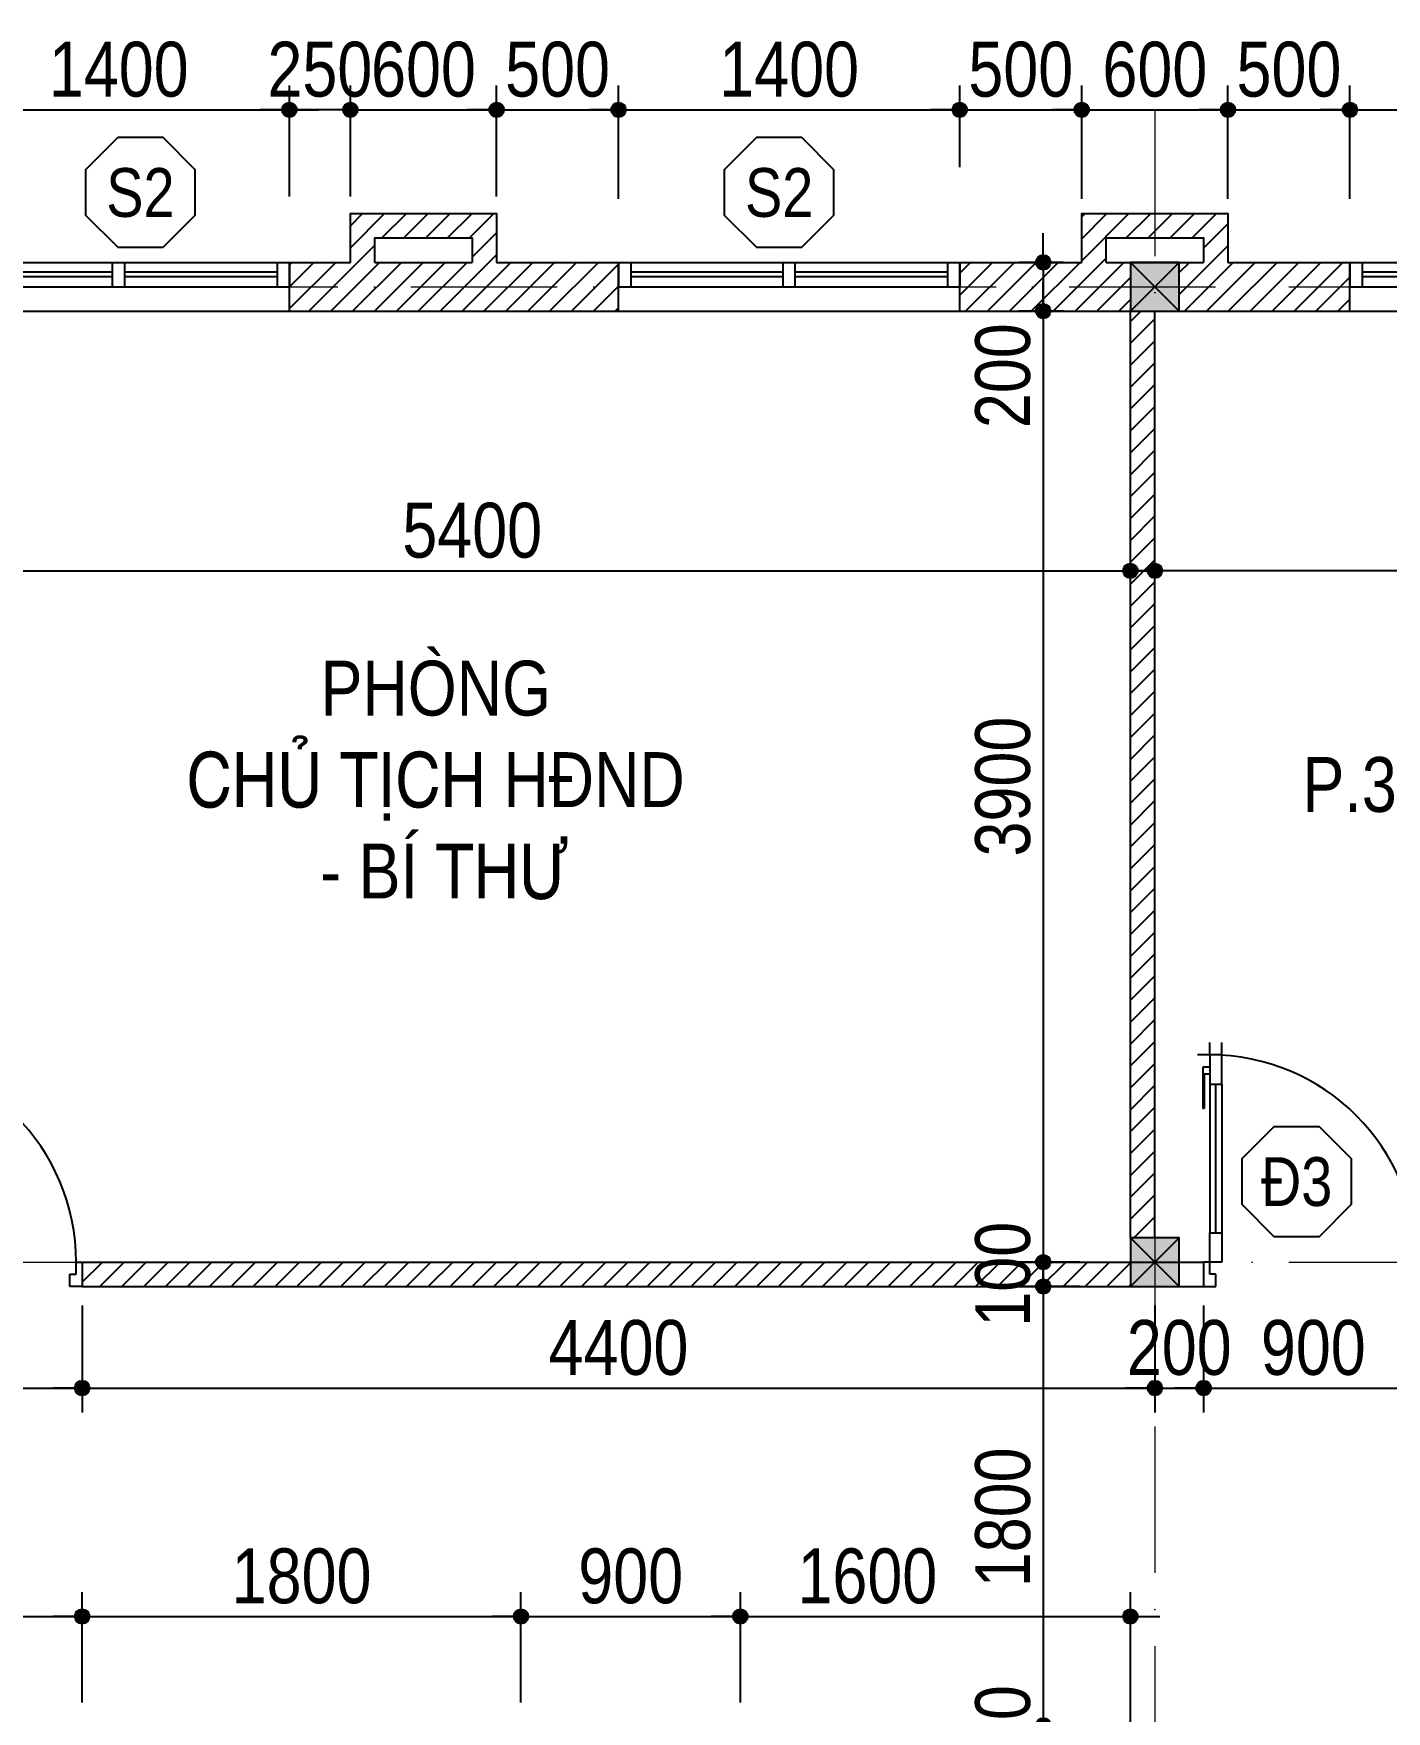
# Model space of a CAD drawing. Header units: millimetres. Extents: x 1201 to 176852, y 279 to 65351.
# Drawn here: x 94370 to 99919, y 30665 to 37547 of the extents above; entities that cross this region are included whole.
import ezdxf
from ezdxf.enums import TextEntityAlignment as Align

# ---------------------------------------------------------------- set-up
doc = ezdxf.new("R2010")
doc.units = ezdxf.units.MM
doc.linetypes.add('ACAD_ISO10W100', pattern=[18, 12, -3, 0, -3])
for name, color, linetype in [('009', 251, 'Continuous'), ('DIM', 1, 'Continuous'), ('DOOR', 20, 'Continuous'), ('MEDIUM', 2, 'Continuous'), ('TAGS', 60, 'Continuous'), ('TEXT', 7, 'Continuous'), ('TUONG', 131, 'Continuous'), ('WALL', 4, 'Continuous')]:
    doc.layers.add(name, color=color, linetype=linetype)
doc.layers.add('TRUC', color=24, linetype='Continuous', lineweight=0)
doc.styles.add('1', font='', dxfattribs={"height": 250})
doc.styles.add('HEL-CONDENSE', font='')
doc.styles.add('VNI-HELVE-CONDENSEN', font='')
doc.styles.get('1').set_extended_font_data('VNI-Helve-Condense')
doc.styles.get('HEL-CONDENSE').set_extended_font_data('VNI-Helve-Condense')
doc.styles.get('VNI-HELVE-CONDENSEN').set_extended_font_data('VNI-Helve-Condense')
doc.dimstyles.new('D100', dxfattribs={"dimtxt": 225, "dimasz": 1.2, "dimexe": 100, "dimexo": 0, "dimgap": 50, "dimtad": 1, "dimdec": 0, "dimzin": 13, "dimdsep": 46, "dimtxsty": 'HEL-CONDENSE', "dimblk": 'D50', "dimcen": 0, "dimclrd": 1, "dimclre": 1, "dimclrt": 7, "dimadec": 0, "dimazin": 0, "dimtfac": 1, "dimtdec": 0, "dimtmove": 0, "dimatfit": 3, "dimldrblk": 'D50', "dimfxl": 1, "dimtolj": 1, "dimtzin": 13, "dimarcsym": 0})

# ---------------------------------------------------------------- blocks, each defined once
blk = doc.blocks.new('A$C6E0044D6')
at = {"layer": 'DOOR'}
for p, q in [((-25, 925), (-25, 975)), ((25, 925), (25, 975)), ((-25, 925), (-75, 925)), ((25, 925), (-25, 925)), ((-25, 925), (-25, 805)), ((25, 805), (25, 925)), ((-25, 874.1), (-53.3, 874.1)), ((-53.3, 874.1), (-53.3, 704.5)), ((-25, 845.9), (-47.6, 845.9)), ((-47.6, 845.9), (-47.6, 704.5)), ((-25, 874.1), (-25, 845.9)), ((-25, 827.9), (-25, 195)), ((-25, 805), (25, 805)), ((0, 195), (0, 805)), ((25, 805), (25, 195)), ((-47.6, 704.5), (-53.3, 704.5)), ((-25, 195), (25, 195)), ((-25, 75), (-25, 195)), ((25, 195), (25, 75)), ((-25, 75), (-50, 75)), ((-50, 75), (-50, -25)), ((-25, 25), (-25, 75)), ((25, 75), (-25, 75)), ((825, 25), (825, 75)), ((825, 75), (850, 75)), ((850, 75), (850, -25)), ((0, 25), (-25, 25)), ((0, -25), (0, 25)), ((800, -25), (800, 25)), ((800, 25), (825, 25)), ((-50, -25), (0, -25)), ((850, -25), (800, -25))]:
    blk.add_line(p, q, dxfattribs=at)
at = {"layer": 'DOOR', "color": 251}
blk.add_arc((-25, 75), 850, 0, 90, dxfattribs=at)
blk = doc.blocks.new('s11')
at = {"layer": 'DOOR'}
for p, q in [((0, 0), (0, -100)), ((1400, 0), (0, 0)), ((50, 0), (50, -100)), ((1350, 0), (1350, -100)), ((1400, 0), (1400, -100)), ((1400, -100), (0, -100))]:
    blk.add_line(p, q, dxfattribs=at)
at = {"layer": 'DOOR', "linetype": 'ByBlock', "lineweight": -2}
for p, q in [((675, -100), (675, 0)), ((725, -100), (725, 0))]:
    blk.add_line(p, q, dxfattribs=at)
at = {"layer": 'DOOR', "color": 251}
for p, q in [((50, -40), (675, -40)), ((50, -60), (675, -60)), ((725, -40), (1350, -40)), ((725, -60), (1350, -60))]:
    blk.add_line(p, q, dxfattribs=at)
blk = doc.blocks.new('A$C225A2996')
at = {"layer": 'WALL'}
blk.add_hatch(color=4, dxfattribs=at).paths.add_polyline_path([(531.4, 81.6), (731.4, 81.6), (731.4, 281.6), (531.4, 281.6)])
at = {"layer": 'WALL', "color": 4}
for p, q in [((531.4, 281.6), (731.4, 81.6)), ((531.4, 81.6), (731.4, 281.6))]:
    blk.add_line(p, q, dxfattribs=at)
blk.add_lwpolyline([(531.4, 81.6), (731.4, 81.6), (731.4, 281.6), (531.4, 281.6)], close=True, dxfattribs=at)
blk = doc.blocks.new('KH-CUADI')
at = {"layer": 'TAGS'}
blk.add_lwpolyline([(-124.3, 300), (-300, 124.3), (-300, -124.3), (-124.3, -300), (124.3, -300), (300, -124.3), (300, 124.3), (124.3, 300)], close=True, dxfattribs=at)
at = {"layer": 'TAGS', "style": 'VNI-HELVE-CONDENSEN'}
blk.add_attdef('D', text='', height=300, dxfattribs=at).set_placement((0, 0), align=Align.MIDDLE)
blk = doc.blocks.new('D50')
at = {"layer": 'DIM'}
blk.add_hatch(color=256, dxfattribs=at).paths.add_polyline_path([(25, 0, 1), (-25, 0, 1)])
blk.add_line((25, 0), (100, 0), dxfattribs=at)
blk.add_circle((0, 0), 25, dxfattribs=at)
blk = doc.blocks.new('*D1113')
at = {"layer": 'DEFPOINTS', "color": 0, "transparency": 16777216}
for p in [(98594.6, 36608.4), (98511.1, 36408.4), (98594.6, 36408.4)]:
    blk.add_point(p, dxfattribs=at)
at = {"layer": 'DIM', "color": 1, "lineweight": -2, "transparency": 16777216}
for p, q in [((98594.6, 36608.4), (98411.1, 36608.4)), ((98511.1, 36607.2), (98511.1, 36409.6)), ((98594.6, 36408.4), (98411.1, 36408.4)), ((98511.1, 36408.4), (98511.1, 35880))]:
    blk.add_line(p, q, dxfattribs=at)
at = {"layer": 'DIM', "color": 1, "lineweight": -2, "transparency": 16777216, "xscale": 1.199999999999999, "yscale": 1.199999999999999, "zscale": 1.199999999999999}
for p, rotation in [((98511.1, 36608.4), 90), ((98511.1, 36408.4), 270)]:
    blk.add_blockref('D50', p, dxfattribs=dict(at, rotation=rotation))
at = {"layer": 'DIM', "color": 7, "transparency": 16777216, "insert": (98346.2, 36143.6), "char_height": 225, "attachment_point": 5, "rotation": 90, "style": 'HEL-CONDENSE'}
blk.add_mtext('\\A1;200', dxfattribs=at)
blk = doc.blocks.new('*D1114')
at = {"layer": 'DEFPOINTS', "color": 0, "transparency": 16777216}
for p in [(98594.6, 36408.4), (98511.1, 32508.4), (98659.9, 32508.4)]:
    blk.add_point(p, dxfattribs=at)
at = {"layer": 'DIM', "color": 1, "lineweight": -2, "transparency": 16777216}
for p, q in [((98594.6, 36408.4), (98411.1, 36408.4)), ((98511.1, 36407.2), (98511.1, 32509.6)), ((98659.9, 32508.4), (98411.1, 32508.4))]:
    blk.add_line(p, q, dxfattribs=at)
at = {"layer": 'DIM', "color": 1, "lineweight": -2, "transparency": 16777216, "xscale": 1.199999999999999, "yscale": 1.199999999999999, "zscale": 1.199999999999999}
for p, rotation in [((98511.1, 36408.4), 90), ((98511.1, 32508.4), 270)]:
    blk.add_blockref('D50', p, dxfattribs=dict(at, rotation=rotation))
at = {"layer": 'DIM', "color": 7, "transparency": 16777216, "insert": (98346.2, 34458.4), "char_height": 225, "attachment_point": 5, "rotation": 90, "style": 'HEL-CONDENSE'}
blk.add_mtext('\\A1;3900', dxfattribs=at)
blk = doc.blocks.new('*D1115')
at = {"layer": 'DEFPOINTS', "color": 0, "transparency": 16777216}
for p in [(98659.9, 32508.4), (98511.1, 32408.4), (98659.9, 32408.4)]:
    blk.add_point(p, dxfattribs=at)
at = {"layer": 'DIM', "color": 1, "lineweight": -2, "transparency": 16777216}
for p, q in [((98659.9, 32508.4), (98411.1, 32508.4)), ((98511.1, 32509.6), (98511.1, 32510.8)), ((98511.1, 32508.4), (98511.1, 32408.4)), ((98659.9, 32408.4), (98411.1, 32408.4)), ((98511.1, 32407.2), (98511.1, 32406))]:
    blk.add_line(p, q, dxfattribs=at)
at = {"layer": 'DIM', "color": 1, "lineweight": -2, "transparency": 16777216, "xscale": 1.199999999999999, "yscale": 1.199999999999999, "zscale": 1.199999999999999}
for p, rotation in [((98511.1, 32508.4), 270), ((98511.1, 32408.4), 90)]:
    blk.add_blockref('D50', p, dxfattribs=dict(at, rotation=rotation))
at = {"layer": 'DIM', "color": 7, "transparency": 16777216, "insert": (98346.2, 32458.4), "char_height": 225, "attachment_point": 5, "rotation": 90, "style": 'HEL-CONDENSE'}
blk.add_mtext('\\A1;100', dxfattribs=at)
blk = doc.blocks.new('*D1116')
at = {"layer": 'DEFPOINTS', "color": 0, "transparency": 16777216}
for p in [(98659.9, 32408.4), (98511.1, 30608.4), (98659.9, 30608.4)]:
    blk.add_point(p, dxfattribs=at)
at = {"layer": 'DIM', "color": 1, "lineweight": -2, "transparency": 16777216}
for p, q in [((98659.9, 32408.4), (98411.1, 32408.4)), ((98511.1, 32407.2), (98511.1, 30609.6)), ((98659.9, 30608.4), (98411.1, 30608.4))]:
    blk.add_line(p, q, dxfattribs=at)
at = {"layer": 'DIM', "color": 1, "lineweight": -2, "transparency": 16777216, "xscale": 1.199999999999999, "yscale": 1.199999999999999, "zscale": 1.199999999999999}
for p, rotation in [((98511.1, 32408.4), 90), ((98511.1, 30608.4), 270)]:
    blk.add_blockref('D50', p, dxfattribs=dict(at, rotation=rotation))
at = {"layer": 'DIM', "color": 7, "transparency": 16777216, "insert": (98346.2, 31461.5), "char_height": 225, "attachment_point": 5, "rotation": 90, "style": 'HEL-CONDENSE'}
blk.add_mtext('\\A1;1800', dxfattribs=at)
blk = doc.blocks.new('*D1117')
at = {"layer": 'DEFPOINTS', "color": 0, "transparency": 16777216}
for p in [(98659.9, 30608.4), (98511.1, 30508.4), (98659.9, 30508.4)]:
    blk.add_point(p, dxfattribs=at)
at = {"layer": 'DIM', "color": 1, "lineweight": -2, "transparency": 16777216}
for p, q in [((98659.9, 30608.4), (98411.1, 30608.4)), ((98511.1, 30609.6), (98511.1, 30610.8)), ((98511.1, 30608.4), (98511.1, 30508.4)), ((98659.9, 30508.4), (98411.1, 30508.4)), ((98511.1, 30507.2), (98511.1, 30506))]:
    blk.add_line(p, q, dxfattribs=at)
at = {"layer": 'DIM', "color": 1, "lineweight": -2, "transparency": 16777216, "xscale": 1.199999999999999, "yscale": 1.199999999999999, "zscale": 1.199999999999999}
for p, rotation in [((98511.1, 30608.4), 270), ((98511.1, 30508.4), 90)]:
    blk.add_blockref('D50', p, dxfattribs=dict(at, rotation=rotation))
at = {"layer": 'DIM', "color": 7, "transparency": 16777216, "insert": (98346.2, 30558.4), "char_height": 225, "attachment_point": 5, "rotation": 90, "style": 'HEL-CONDENSE'}
blk.add_mtext('\\A1;100', dxfattribs=at)
blk = doc.blocks.new('*D1126')
at = {"layer": 'DEFPOINTS', "color": 0, "transparency": 16777216}
for p in [(94569, 31055.1), (93669, 30702.5), (94569, 30702.5)]:
    blk.add_point(p, dxfattribs=at)
at = {"layer": 'DIM', "color": 1, "lineweight": -2, "transparency": 16777216}
for p, q in [((93669, 30702.5), (93669, 31155.1)), ((94569, 30702.5), (94569, 31155.1)), ((93670.2, 31055.1), (94567.8, 31055.1))]:
    blk.add_line(p, q, dxfattribs=at)
at = {"layer": 'DIM', "color": 1, "lineweight": -2, "transparency": 16777216, "xscale": 1.199999999999999, "yscale": 1.199999999999999, "zscale": 1.199999999999999, "rotation": 180}
blk.add_blockref('D50', (93669, 31055.1), dxfattribs=at)
at = {"layer": 'DIM', "color": 1, "lineweight": -2, "transparency": 16777216, "xscale": 1.199999999999999, "yscale": 1.199999999999999, "zscale": 1.199999999999999}
blk.add_blockref('D50', (94569, 31055.1), dxfattribs=at)
at = {"layer": 'DIM', "color": 7, "transparency": 16777216, "insert": (94119, 31220), "char_height": 225, "attachment_point": 5, "style": 'HEL-CONDENSE'}
blk.add_mtext('\\A1;900', dxfattribs=at)
blk = doc.blocks.new('*D1127')
at = {"layer": 'DEFPOINTS', "color": 0, "transparency": 16777216}
for p in [(96369, 31055.1), (94569, 30702.5), (96369, 30702.5)]:
    blk.add_point(p, dxfattribs=at)
at = {"layer": 'DIM', "color": 1, "lineweight": -2, "transparency": 16777216}
for p, q in [((94569, 30702.5), (94569, 31155.1)), ((96369, 30702.5), (96369, 31155.1)), ((94570.2, 31055.1), (96367.8, 31055.1))]:
    blk.add_line(p, q, dxfattribs=at)
at = {"layer": 'DIM', "color": 1, "lineweight": -2, "transparency": 16777216, "xscale": 1.199999999999999, "yscale": 1.199999999999999, "zscale": 1.199999999999999, "rotation": 180}
blk.add_blockref('D50', (94569, 31055.1), dxfattribs=at)
at = {"layer": 'DIM', "color": 1, "lineweight": -2, "transparency": 16777216, "xscale": 1.199999999999999, "yscale": 1.199999999999999, "zscale": 1.199999999999999}
blk.add_blockref('D50', (96369, 31055.1), dxfattribs=at)
at = {"layer": 'DIM', "color": 7, "transparency": 16777216, "insert": (95469, 31220), "char_height": 225, "attachment_point": 5, "style": 'HEL-CONDENSE'}
blk.add_mtext('\\A1;1800', dxfattribs=at)
blk = doc.blocks.new('*D1128')
at = {"layer": 'DEFPOINTS', "color": 0, "transparency": 16777216}
for p in [(97269, 31055.1), (96369, 30702.5), (97269, 30702.5)]:
    blk.add_point(p, dxfattribs=at)
at = {"layer": 'DIM', "color": 1, "lineweight": -2, "transparency": 16777216}
for p, q in [((96369, 30702.5), (96369, 31155.1)), ((97269, 30702.5), (97269, 31155.1)), ((96370.2, 31055.1), (97267.8, 31055.1))]:
    blk.add_line(p, q, dxfattribs=at)
at = {"layer": 'DIM', "color": 1, "lineweight": -2, "transparency": 16777216, "xscale": 1.199999999999999, "yscale": 1.199999999999999, "zscale": 1.199999999999999, "rotation": 180}
blk.add_blockref('D50', (96369, 31055.1), dxfattribs=at)
at = {"layer": 'DIM', "color": 1, "lineweight": -2, "transparency": 16777216, "xscale": 1.199999999999999, "yscale": 1.199999999999999, "zscale": 1.199999999999999}
blk.add_blockref('D50', (97269, 31055.1), dxfattribs=at)
at = {"layer": 'DIM', "color": 7, "transparency": 16777216, "insert": (96819, 31220), "char_height": 225, "attachment_point": 5, "style": 'HEL-CONDENSE'}
blk.add_mtext('\\A1;900', dxfattribs=at)
blk = doc.blocks.new('*D1129')
at = {"layer": 'DEFPOINTS', "color": 0, "transparency": 16777216}
for p in [(98869, 31055.1), (97269, 30702.5), (98869, 30608.4)]:
    blk.add_point(p, dxfattribs=at)
at = {"layer": 'DIM', "color": 1, "lineweight": -2, "transparency": 16777216}
for p, q in [((97269, 30702.5), (97269, 31155.1)), ((98869, 30608.4), (98869, 31155.1)), ((97270.2, 31055.1), (98867.8, 31055.1))]:
    blk.add_line(p, q, dxfattribs=at)
at = {"layer": 'DIM', "color": 1, "lineweight": -2, "transparency": 16777216, "xscale": 1.199999999999999, "yscale": 1.199999999999999, "zscale": 1.199999999999999, "rotation": 180}
blk.add_blockref('D50', (97269, 31055.1), dxfattribs=at)
at = {"layer": 'DIM', "color": 1, "lineweight": -2, "transparency": 16777216, "xscale": 1.199999999999999, "yscale": 1.199999999999999, "zscale": 1.199999999999999}
blk.add_blockref('D50', (98869, 31055.1), dxfattribs=at)
at = {"layer": 'DIM', "color": 7, "transparency": 16777216, "insert": (97789.8, 31220), "char_height": 225, "attachment_point": 5, "style": 'HEL-CONDENSE'}
blk.add_mtext('\\A1;1600', dxfattribs=at)
blk = doc.blocks.new('*D1155')
at = {"layer": 'DEFPOINTS', "color": 0, "linetype": 'Continuous', "transparency": 16777216}
for p in [(93669, 32330.9), (94569, 32330.9), (94569, 31991.8)]:
    blk.add_point(p, dxfattribs=at)
at = {"layer": 'DIM', "color": 1, "linetype": 'Continuous', "lineweight": -2, "transparency": 16777216}
for p, q in [((93669, 32330.9), (93669, 31891.8)), ((94569, 32330.9), (94569, 31891.8)), ((93670.2, 31991.8), (94567.8, 31991.8))]:
    blk.add_line(p, q, dxfattribs=at)
at = {"layer": 'DIM', "color": 1, "linetype": 'Continuous', "lineweight": -2, "transparency": 16777216, "xscale": 1.199999999999999, "yscale": 1.199999999999999, "zscale": 1.199999999999999, "rotation": 180}
blk.add_blockref('D50', (93669, 31991.8), dxfattribs=at)
at = {"layer": 'DIM', "color": 1, "linetype": 'Continuous', "lineweight": -2, "transparency": 16777216, "xscale": 1.199999999999999, "yscale": 1.199999999999999, "zscale": 1.199999999999999}
blk.add_blockref('D50', (94569, 31991.8), dxfattribs=at)
at = {"layer": 'DIM', "color": 7, "linetype": 'Continuous', "transparency": 16777216, "insert": (94119, 32156.7), "char_height": 225, "attachment_point": 5, "style": 'HEL-CONDENSE'}
blk.add_mtext('\\A1;900', dxfattribs=at)
blk = doc.blocks.new('*D1156')
at = {"layer": 'DEFPOINTS', "color": 0, "linetype": 'Continuous', "transparency": 16777216}
for p in [(94569, 32330.9), (98969, 32330.9), (98969, 31991.8)]:
    blk.add_point(p, dxfattribs=at)
at = {"layer": 'DIM', "color": 1, "linetype": 'Continuous', "lineweight": -2, "transparency": 16777216}
for p, q in [((94569, 32330.9), (94569, 31891.8)), ((98969, 32330.9), (98969, 31891.8)), ((94570.2, 31991.8), (98967.8, 31991.8))]:
    blk.add_line(p, q, dxfattribs=at)
at = {"layer": 'DIM', "color": 1, "linetype": 'Continuous', "lineweight": -2, "transparency": 16777216, "xscale": 1.199999999999999, "yscale": 1.199999999999999, "zscale": 1.199999999999999, "rotation": 180}
blk.add_blockref('D50', (94569, 31991.8), dxfattribs=at)
at = {"layer": 'DIM', "color": 1, "linetype": 'Continuous', "lineweight": -2, "transparency": 16777216, "xscale": 1.199999999999999, "yscale": 1.199999999999999, "zscale": 1.199999999999999}
blk.add_blockref('D50', (98969, 31991.8), dxfattribs=at)
at = {"layer": 'DIM', "color": 7, "linetype": 'Continuous', "transparency": 16777216, "insert": (96769, 32156.7), "char_height": 225, "attachment_point": 5, "style": 'HEL-CONDENSE'}
blk.add_mtext('\\A1;4400', dxfattribs=at)
blk = doc.blocks.new('*D1157')
at = {"layer": 'DEFPOINTS', "color": 0, "linetype": 'Continuous', "transparency": 16777216}
for p in [(98969, 32330.9), (99169, 32330.9), (99169, 31991.8)]:
    blk.add_point(p, dxfattribs=at)
at = {"layer": 'DIM', "color": 1, "linetype": 'Continuous', "lineweight": -2, "transparency": 16777216}
for p, q in [((98969, 32330.9), (98969, 31891.8)), ((99169, 32330.9), (99169, 31891.8)), ((98970.2, 31991.8), (99167.8, 31991.8))]:
    blk.add_line(p, q, dxfattribs=at)
at = {"layer": 'DIM', "color": 1, "linetype": 'Continuous', "lineweight": -2, "transparency": 16777216, "xscale": 1.199999999999999, "yscale": 1.199999999999999, "zscale": 1.199999999999999, "rotation": 180}
blk.add_blockref('D50', (98969, 31991.8), dxfattribs=at)
at = {"layer": 'DIM', "color": 1, "linetype": 'Continuous', "lineweight": -2, "transparency": 16777216, "xscale": 1.199999999999999, "yscale": 1.199999999999999, "zscale": 1.199999999999999}
blk.add_blockref('D50', (99169, 31991.8), dxfattribs=at)
at = {"layer": 'DIM', "color": 7, "linetype": 'Continuous', "transparency": 16777216, "insert": (99069, 32156.7), "char_height": 225, "attachment_point": 5, "style": 'HEL-CONDENSE'}
blk.add_mtext('\\A1;200', dxfattribs=at)
blk = doc.blocks.new('*D1158')
at = {"layer": 'DEFPOINTS', "color": 0, "linetype": 'Continuous', "transparency": 16777216}
for p in [(99169, 32330.9), (100069, 32330.9), (100069, 31991.8)]:
    blk.add_point(p, dxfattribs=at)
at = {"layer": 'DIM', "color": 1, "linetype": 'Continuous', "lineweight": -2, "transparency": 16777216}
for p, q in [((99169, 32330.9), (99169, 31891.8)), ((100069, 32330.9), (100069, 31891.8)), ((99170.2, 31991.8), (100067.8, 31991.8))]:
    blk.add_line(p, q, dxfattribs=at)
at = {"layer": 'DIM', "color": 1, "linetype": 'Continuous', "lineweight": -2, "transparency": 16777216, "xscale": 1.199999999999999, "yscale": 1.199999999999999, "zscale": 1.199999999999999, "rotation": 180}
blk.add_blockref('D50', (99169, 31991.8), dxfattribs=at)
at = {"layer": 'DIM', "color": 1, "linetype": 'Continuous', "lineweight": -2, "transparency": 16777216, "xscale": 1.199999999999999, "yscale": 1.199999999999999, "zscale": 1.199999999999999}
blk.add_blockref('D50', (100069, 31991.8), dxfattribs=at)
at = {"layer": 'DIM', "color": 7, "linetype": 'Continuous', "transparency": 16777216, "insert": (99619, 32156.7), "char_height": 225, "attachment_point": 5, "style": 'HEL-CONDENSE'}
blk.add_mtext('\\A1;900', dxfattribs=at)
blk = doc.blocks.new('*D1034')
at = {"layer": 'DEFPOINTS', "color": 0, "transparency": 16777216}
for p in [(96269, 37234.2), (95669, 36878.9), (96269, 36878.9)]:
    blk.add_point(p, dxfattribs=at)
at = {"layer": 'DIM', "color": 1, "lineweight": -2, "transparency": 16777216}
for p, q in [((95669, 36878.9), (95669, 37334.2)), ((96269, 36878.9), (96269, 37334.2)), ((95670.2, 37234.2), (96267.8, 37234.2))]:
    blk.add_line(p, q, dxfattribs=at)
at = {"layer": 'DIM', "color": 1, "lineweight": -2, "transparency": 16777216, "xscale": 1.199999999999999, "yscale": 1.199999999999999, "zscale": 1.199999999999999, "rotation": 180}
blk.add_blockref('D50', (95669, 37234.2), dxfattribs=at)
at = {"layer": 'DIM', "color": 1, "lineweight": -2, "transparency": 16777216, "xscale": 1.199999999999999, "yscale": 1.199999999999999, "zscale": 1.199999999999999}
blk.add_blockref('D50', (96269, 37234.2), dxfattribs=at)
at = {"layer": 'DIM', "color": 7, "transparency": 16777216, "insert": (95969, 37399.1), "char_height": 225, "attachment_point": 5, "style": 'HEL-CONDENSE'}
blk.add_mtext('\\A1;600', dxfattribs=at)
blk = doc.blocks.new('*D1035')
at = {"layer": 'DEFPOINTS', "color": 0, "transparency": 16777216}
for p in [(96769, 37234.2), (96269, 36878.9), (96769, 36869.5)]:
    blk.add_point(p, dxfattribs=at)
at = {"layer": 'DIM', "color": 1, "lineweight": -2, "transparency": 16777216}
for p, q in [((96269, 36878.9), (96269, 37334.2)), ((96769, 36869.5), (96769, 37334.2)), ((96270.2, 37234.2), (96767.8, 37234.2))]:
    blk.add_line(p, q, dxfattribs=at)
at = {"layer": 'DIM', "color": 1, "lineweight": -2, "transparency": 16777216, "xscale": 1.199999999999999, "yscale": 1.199999999999999, "zscale": 1.199999999999999, "rotation": 180}
blk.add_blockref('D50', (96269, 37234.2), dxfattribs=at)
at = {"layer": 'DIM', "color": 1, "lineweight": -2, "transparency": 16777216, "xscale": 1.199999999999999, "yscale": 1.199999999999999, "zscale": 1.199999999999999}
blk.add_blockref('D50', (96769, 37234.2), dxfattribs=at)
at = {"layer": 'DIM', "color": 7, "transparency": 16777216, "insert": (96519, 37399.1), "char_height": 225, "attachment_point": 5, "style": 'HEL-CONDENSE'}
blk.add_mtext('\\A1;500', dxfattribs=at)
blk = doc.blocks.new('*D1036')
at = {"layer": 'DEFPOINTS', "color": 0, "transparency": 16777216}
for p in [(99269, 37234.2), (98669, 36869.5), (99269, 36869.5)]:
    blk.add_point(p, dxfattribs=at)
at = {"layer": 'DIM', "color": 1, "lineweight": -2, "transparency": 16777216}
for p, q in [((98669, 36869.5), (98669, 37334.2)), ((99269, 36869.5), (99269, 37334.2)), ((98670.2, 37234.2), (99267.8, 37234.2))]:
    blk.add_line(p, q, dxfattribs=at)
at = {"layer": 'DIM', "color": 1, "lineweight": -2, "transparency": 16777216, "xscale": 1.199999999999999, "yscale": 1.199999999999999, "zscale": 1.199999999999999, "rotation": 180}
blk.add_blockref('D50', (98669, 37234.2), dxfattribs=at)
at = {"layer": 'DIM', "color": 1, "lineweight": -2, "transparency": 16777216, "xscale": 1.199999999999999, "yscale": 1.199999999999999, "zscale": 1.199999999999999}
blk.add_blockref('D50', (99269, 37234.2), dxfattribs=at)
at = {"layer": 'DIM', "color": 7, "transparency": 16777216, "insert": (98969, 37399.1), "char_height": 225, "attachment_point": 5, "style": 'HEL-CONDENSE'}
blk.add_mtext('\\A1;600', dxfattribs=at)
blk = doc.blocks.new('*D1037')
at = {"layer": 'DEFPOINTS', "color": 0, "transparency": 16777216}
for p in [(99769, 37234.2), (99269, 36869.5), (99769, 36869.5)]:
    blk.add_point(p, dxfattribs=at)
at = {"layer": 'DIM', "color": 1, "lineweight": -2, "transparency": 16777216}
for p, q in [((99269, 36869.5), (99269, 37334.2)), ((99769, 36869.5), (99769, 37334.2)), ((99270.2, 37234.2), (99767.8, 37234.2))]:
    blk.add_line(p, q, dxfattribs=at)
at = {"layer": 'DIM', "color": 1, "lineweight": -2, "transparency": 16777216, "xscale": 1.199999999999999, "yscale": 1.199999999999999, "zscale": 1.199999999999999, "rotation": 180}
blk.add_blockref('D50', (99269, 37234.2), dxfattribs=at)
at = {"layer": 'DIM', "color": 1, "lineweight": -2, "transparency": 16777216, "xscale": 1.199999999999999, "yscale": 1.199999999999999, "zscale": 1.199999999999999}
blk.add_blockref('D50', (99769, 37234.2), dxfattribs=at)
at = {"layer": 'DIM', "color": 7, "transparency": 16777216, "insert": (99519, 37399.1), "char_height": 225, "attachment_point": 5, "style": 'HEL-CONDENSE'}
blk.add_mtext('\\A1;500', dxfattribs=at)
blk = doc.blocks.new('*D1043')
at = {"layer": 'DEFPOINTS', "color": 0, "transparency": 16777216}
for p in [(101169, 37234.2), (99769, 36869.5), (101169, 36869.5)]:
    blk.add_point(p, dxfattribs=at)
at = {"layer": 'DIM', "color": 1, "lineweight": -2, "transparency": 16777216}
for p, q in [((99769, 36869.5), (99769, 37334.2)), ((101169, 36869.5), (101169, 37334.2)), ((99770.2, 37234.2), (101167.8, 37234.2))]:
    blk.add_line(p, q, dxfattribs=at)
at = {"layer": 'DIM', "color": 1, "lineweight": -2, "transparency": 16777216, "xscale": 1.199999999999999, "yscale": 1.199999999999999, "zscale": 1.199999999999999, "rotation": 180}
blk.add_blockref('D50', (99769, 37234.2), dxfattribs=at)
at = {"layer": 'DIM', "color": 1, "lineweight": -2, "transparency": 16777216, "xscale": 1.199999999999999, "yscale": 1.199999999999999, "zscale": 1.199999999999999}
blk.add_blockref('D50', (101169, 37234.2), dxfattribs=at)
at = {"layer": 'DIM', "color": 7, "transparency": 16777216, "insert": (100469, 37399.1), "char_height": 225, "attachment_point": 5, "style": 'HEL-CONDENSE'}
blk.add_mtext('\\A1;1400', dxfattribs=at)
blk = doc.blocks.new('*D1045')
at = {"layer": 'DEFPOINTS', "color": 0, "transparency": 16777216}
for p in [(98169, 37234.2), (96769, 36998.9), (98169, 36998.9)]:
    blk.add_point(p, dxfattribs=at)
at = {"layer": 'DIM', "color": 1, "lineweight": -2, "transparency": 16777216}
for p, q in [((96769, 36998.9), (96769, 37334.2)), ((98169, 36998.9), (98169, 37334.2)), ((96770.2, 37234.2), (98167.8, 37234.2))]:
    blk.add_line(p, q, dxfattribs=at)
at = {"layer": 'DIM', "color": 1, "lineweight": -2, "transparency": 16777216, "xscale": 1.199999999999999, "yscale": 1.199999999999999, "zscale": 1.199999999999999, "rotation": 180}
blk.add_blockref('D50', (96769, 37234.2), dxfattribs=at)
at = {"layer": 'DIM', "color": 1, "lineweight": -2, "transparency": 16777216, "xscale": 1.199999999999999, "yscale": 1.199999999999999, "zscale": 1.199999999999999}
blk.add_blockref('D50', (98169, 37234.2), dxfattribs=at)
at = {"layer": 'DIM', "color": 7, "transparency": 16777216, "insert": (97469, 37399.1), "char_height": 225, "attachment_point": 5, "style": 'HEL-CONDENSE'}
blk.add_mtext('\\A1;1400', dxfattribs=at)
blk = doc.blocks.new('*D1046')
at = {"layer": 'DEFPOINTS', "color": 0, "transparency": 16777216}
for p in [(98669, 37234.2), (98169, 36998.9), (98669, 36998.9)]:
    blk.add_point(p, dxfattribs=at)
at = {"layer": 'DIM', "color": 1, "lineweight": -2, "transparency": 16777216}
for p, q in [((98169, 36998.9), (98169, 37334.2)), ((98669, 36998.9), (98669, 37334.2)), ((98170.2, 37234.2), (98667.8, 37234.2))]:
    blk.add_line(p, q, dxfattribs=at)
at = {"layer": 'DIM', "color": 1, "lineweight": -2, "transparency": 16777216, "xscale": 1.199999999999999, "yscale": 1.199999999999999, "zscale": 1.199999999999999, "rotation": 180}
blk.add_blockref('D50', (98169, 37234.2), dxfattribs=at)
at = {"layer": 'DIM', "color": 1, "lineweight": -2, "transparency": 16777216, "xscale": 1.199999999999999, "yscale": 1.199999999999999, "zscale": 1.199999999999999}
blk.add_blockref('D50', (98669, 37234.2), dxfattribs=at)
at = {"layer": 'DIM', "color": 7, "transparency": 16777216, "insert": (98419, 37399.1), "char_height": 225, "attachment_point": 5, "style": 'HEL-CONDENSE'}
blk.add_mtext('\\A1;500', dxfattribs=at)
blk = doc.blocks.new('*D1053')
at = {"layer": 'DEFPOINTS', "color": 0, "transparency": 16777216}
for p in [(95419, 37234.2), (94019, 36878.9), (95419, 36878.9)]:
    blk.add_point(p, dxfattribs=at)
at = {"layer": 'DIM', "color": 1, "lineweight": -2, "transparency": 16777216}
for p, q in [((94019, 36878.9), (94019, 37334.2)), ((95419, 36878.9), (95419, 37334.2)), ((94020.2, 37234.2), (95417.8, 37234.2))]:
    blk.add_line(p, q, dxfattribs=at)
at = {"layer": 'DIM', "color": 1, "lineweight": -2, "transparency": 16777216, "xscale": 1.199999999999999, "yscale": 1.199999999999999, "zscale": 1.199999999999999, "rotation": 180}
blk.add_blockref('D50', (94019, 37234.2), dxfattribs=at)
at = {"layer": 'DIM', "color": 1, "lineweight": -2, "transparency": 16777216, "xscale": 1.199999999999999, "yscale": 1.199999999999999, "zscale": 1.199999999999999}
blk.add_blockref('D50', (95419, 37234.2), dxfattribs=at)
at = {"layer": 'DIM', "color": 7, "transparency": 16777216, "insert": (94719, 37399.1), "char_height": 225, "attachment_point": 5, "style": 'HEL-CONDENSE'}
blk.add_mtext('\\A1;1400', dxfattribs=at)
blk = doc.blocks.new('*D1054')
at = {"layer": 'DEFPOINTS', "color": 0, "transparency": 16777216}
for p in [(95419, 37234.2), (95419, 36878.9), (95669, 36878.9)]:
    blk.add_point(p, dxfattribs=at)
at = {"layer": 'DIM', "color": 1, "lineweight": -2, "transparency": 16777216}
for p, q in [((95419, 36878.9), (95419, 37334.2)), ((95669, 36878.9), (95669, 37334.2)), ((95667.8, 37234.2), (95420.2, 37234.2))]:
    blk.add_line(p, q, dxfattribs=at)
at = {"layer": 'DIM', "color": 1, "lineweight": -2, "transparency": 16777216, "xscale": 1.199999999999999, "yscale": 1.199999999999999, "zscale": 1.199999999999999, "rotation": 180}
blk.add_blockref('D50', (95419, 37234.2), dxfattribs=at)
at = {"layer": 'DIM', "color": 1, "lineweight": -2, "transparency": 16777216, "xscale": 1.199999999999999, "yscale": 1.199999999999999, "zscale": 1.199999999999999}
blk.add_blockref('D50', (95669, 37234.2), dxfattribs=at)
at = {"layer": 'DIM', "color": 7, "transparency": 16777216, "insert": (95544, 37399.1), "char_height": 225, "attachment_point": 5, "style": 'HEL-CONDENSE'}
blk.add_mtext('\\A1;250', dxfattribs=at)
blk = doc.blocks.new('*D980')
at = {"layer": 'DEFPOINTS', "color": 0, "transparency": 16777216}
for p in [(98869, 35343.4), (93469, 35227.7), (98869, 35227.7)]:
    blk.add_point(p, dxfattribs=at)
at = {"layer": 'DIM', "color": 1, "lineweight": -2, "transparency": 16777216}
for p, q in [((93469, 35227.7), (93469, 35443.4)), ((98869, 35227.7), (98869, 35443.4)), ((93470.2, 35343.4), (98867.8, 35343.4))]:
    blk.add_line(p, q, dxfattribs=at)
at = {"layer": 'DIM', "color": 1, "lineweight": -2, "transparency": 16777216, "xscale": 1.199999999999999, "yscale": 1.199999999999999, "zscale": 1.199999999999999, "rotation": 180}
blk.add_blockref('D50', (93469, 35343.4), dxfattribs=at)
at = {"layer": 'DIM', "color": 1, "lineweight": -2, "transparency": 16777216, "xscale": 1.199999999999999, "yscale": 1.199999999999999, "zscale": 1.199999999999999}
blk.add_blockref('D50', (98869, 35343.4), dxfattribs=at)
at = {"layer": 'DIM', "color": 7, "transparency": 16777216, "insert": (96169, 35508.3), "char_height": 225, "attachment_point": 5, "style": 'HEL-CONDENSE'}
blk.add_mtext('\\A1;5400', dxfattribs=at)
blk = doc.blocks.new('*D985')
at = {"layer": 'DEFPOINTS', "color": 0, "transparency": 16777216}
for p in [(98969, 35343.4), (98969, 34966.9), (101969, 34966.9)]:
    blk.add_point(p, dxfattribs=at)
at = {"layer": 'DIM', "color": 1, "lineweight": -2, "transparency": 16777216}
for p, q in [((98969, 34966.9), (98969, 35443.4)), ((101969, 34966.9), (101969, 35443.4)), ((101967.8, 35343.4), (98970.2, 35343.4))]:
    blk.add_line(p, q, dxfattribs=at)
at = {"layer": 'DIM', "color": 1, "lineweight": -2, "transparency": 16777216, "xscale": 1.199999999999999, "yscale": 1.199999999999999, "zscale": 1.199999999999999, "rotation": 180}
blk.add_blockref('D50', (98969, 35343.4), dxfattribs=at)
at = {"layer": 'DIM', "color": 1, "lineweight": -2, "transparency": 16777216, "xscale": 1.199999999999999, "yscale": 1.199999999999999, "zscale": 1.199999999999999}
blk.add_blockref('D50', (101969, 35343.4), dxfattribs=at)
at = {"layer": 'DIM', "color": 7, "transparency": 16777216, "insert": (100469, 35508.3), "char_height": 225, "attachment_point": 5, "style": 'HEL-CONDENSE'}
blk.add_mtext('\\A1;3000', dxfattribs=at)

msp = doc.modelspace()

# ---------------------------------------------------------------- hatches: boundary and pattern name
at = {"layer": '009'}
h = msp.add_hatch(dxfattribs=at)
h.set_pattern_fill('ANSI31', color=256, scale=20, style=0)
h.set_pattern_definition([(45, (-1228036.16, -308637.74), (-44.9012806, 44.9012806), [])])
h.paths.add_polyline_path([(93169.008, 36608.429), (92819.008, 36608.429), (92819.008, 36408.429), (93369.008, 36408.429), (93369.008, 36608.429), (93269.008, 36608.429), (93269.008, 36708.429), (93669.008, 36708.429), (93669.008, 36608.429), (93569.008, 36608.429), (93569.008, 36408.429), (94019.008, 36408.429), (94019.008, 36608.429), (93769.008, 36608.429), (93769.008, 36808.429), (93169.008, 36808.429)])
h.paths.add_polyline_path([(93469.008, 36408.429), (93369.008, 36408.429), (93369.008, 32608.429), (93469.008, 32608.429)])
h.paths.add_polyline_path([(96769.008, 36408.429), (96769.008, 36608.429), (96269.008, 36608.429), (96269.008, 36808.429), (95669.008, 36808.429), (95669.008, 36608.429), (95419.008, 36608.429), (95419.008, 36408.429)])
h.paths.add_polyline_path([(95769.008, 36608.429), (96169.008, 36608.429), (96169.008, 36708.429), (95769.008, 36708.429)], flags=17)
h.paths.add_polyline_path([(98869.008, 36408.429), (98869.008, 36608.429), (98769.008, 36608.429), (98769.008, 36708.429), (99169.008, 36708.429), (99169.008, 36608.429), (99069.008, 36608.429), (99069.008, 36408.429), (99769.008, 36408.429), (99769.008, 36608.429), (99269.008, 36608.429), (99269.008, 36808.429), (98669.008, 36808.429), (98669.008, 36608.429), (98169.008, 36608.429), (98169.008, 36408.429)])
h.paths.add_polyline_path([(98969.008, 36408.429), (98869.008, 36408.429), (98869.008, 32608.429), (98969.008, 32608.429)])
h.paths.add_polyline_path([(94569.008, 32508.429), (94569.008, 32408.429), (98869.008, 32408.429), (98869.008, 32508.429)])
h.paths.add_polyline_path([(97269.008, 30608.429), (97269.008, 30508.429), (98869.008, 30508.429), (98869.008, 30608.429)])
h.paths.add_polyline_path([(93569.008, 32508.429), (93569.008, 32408.429), (93669.008, 32408.429), (93669.008, 32508.429)])
h.paths.add_polyline_path([(98175.08, 32193.079), (98175.08, 32723.779), (98517.38, 32723.779), (98517.38, 32193.079)], flags=9)
h.paths.add_polyline_path([(98175.08, 30293.079), (98175.08, 30823.779), (98517.38, 30823.779), (98517.38, 30293.079)], flags=9)

# ---------------------------------------------------------------- linework, layer by layer
at = {"layer": 'MEDIUM'}
for p, q in [((94019.008, 36408.429, 6450), (95419.008, 36408.429, 6450)), ((96769.008, 36408.429, 6450), (98169.008, 36408.429, 6450)), ((99769.008, 36408.429, 6450), (101169.008, 36408.429, 6450))]:
    msp.add_line(p, q, dxfattribs=at)
at = {"layer": 'TRUC', "linetype": 'ACAD_ISO10W100', "ltscale": 50, "elevation": 6450}
msp.add_lwpolyline([(72515.024, 37234.209), (110285.336, 37234.209), (110285.336, 20808.429), (72515.024, 20808.429)], close=True, dxfattribs=at)
for points in [[(98969.008, 37234.209), (98969.008, 20808.429)], [(72515.024, 36508.429), (110285.336, 36508.429)], [(72515.024, 32508.429), (110285.336, 32508.429)]]:
    msp.add_lwpolyline(points, dxfattribs=at)
at = {"layer": 'TUONG'}
for p, q in [((95419.008, 36408.429, 6450), (95419.008, 36608.429, 6450)), ((96769.008, 36408.429, 6450), (96769.008, 36608.429, 6450)), ((98169.008, 36408.429, 6450), (98169.008, 36608.429, 6450)), ((99769.008, 36408.429, 6450), (99769.008, 36608.429, 6450)), ((94569.008, 32508.429, 6450), (94569.008, 32408.429, 6450)), ((99169.008, 32508.429, 6450), (99169.008, 32408.429, 6450))]:
    msp.add_line(p, q, dxfattribs=at)
at = {"layer": 'TUONG', "elevation": 6450}
for points in [[(95669.008, 36608.429), (95669.008, 36808.429), (96269.008, 36808.429), (96269.008, 36608.429)], [(98669.008, 36608.429), (98669.008, 36808.429), (99269.008, 36808.429), (99269.008, 36608.429)], [(95769.008, 36608.429), (95769.008, 36708.429), (96169.008, 36708.429), (96169.008, 36608.429)], [(98769.008, 36608.429), (98769.008, 36708.429), (99169.008, 36708.429), (99169.008, 36608.429)], [(95419.008, 36608.429), (95669.008, 36608.429)], [(95769.008, 36608.429), (96169.008, 36608.429)], [(96269.008, 36608.429), (96769.008, 36608.429)], [(98169.008, 36608.429), (98669.008, 36608.429)], [(98769.008, 36608.429), (99169.008, 36608.429)], [(99269.008, 36608.429), (99769.008, 36608.429)], [(95419.008, 36408.429), (96769.008, 36408.429)], [(98169.008, 36408.429), (99769.008, 36408.429)], [(94569.008, 32508.429), (99169.008, 32508.429)], [(94569.008, 32408.429), (99169.008, 32408.429)]]:
    msp.add_lwpolyline(points, dxfattribs=at)
at = {"layer": 'TUONG', "color": 4, "elevation": 6450}
for points in [[(98869.008, 32608.429), (98869.008, 36408.429)], [(98969.008, 32608.429), (98969.008, 36408.429)]]:
    msp.add_lwpolyline(points, dxfattribs=at)

# ---------------------------------------------------------------- block references
at = {"layer": 'DOOR', "xscale": -1}
for p in [(95419.008, 36608.429, 6450), (98169.008, 36608.429, 6450), (101169.008, 36608.429, 6450)]:
    msp.add_blockref('s11', p, dxfattribs=at)
at = {"layer": 'DOOR'}
for p in [(93719.008, 32433.429, 6450), (99219.008, 32433.429, 6450)]:
    msp.add_blockref('A$C6E0044D6', p, dxfattribs=at)
at = {"layer": 'TAGS', "linetype": 'Continuous'}
ref = msp.add_blockref('KH-CUADI', (94807.845, 36895.066, 6450), dxfattribs=dict(at, xscale=0.75, yscale=0.75, zscale=0.75, rotation=180))
ref.add_attrib('D', 'S2', dxfattribs={"color": 7, "height": 200, "style": 'VNI-HELVE-CONDENSEN'}).set_placement((94807.845, 36895.066, 6450), align=Align.MIDDLE)
ref = msp.add_blockref('KH-CUADI', (97427.902, 36895.066, 6450), dxfattribs=dict(at, xscale=0.75, yscale=0.75, zscale=0.75, rotation=180))
ref.add_attrib('D', 'S2', dxfattribs={"color": 7, "height": 200, "style": 'VNI-HELVE-CONDENSEN'}).set_placement((97427.902, 36895.066, 6450), align=Align.MIDDLE)
ref = msp.add_blockref('KH-CUADI', (99550.627, 32838.64, 6450), dxfattribs=dict(at, xscale=0.75, yscale=0.75, zscale=0.75, rotation=180))
ref.add_attrib('D', 'Ñ3', dxfattribs={"color": 7, "height": 200, "style": 'VNI-HELVE-CONDENSEN'}).set_placement((99550.627, 32838.64, 6450), align=Align.MIDDLE)
at = {"layer": 'TUONG', "color": 4}
for p in [(98337.618, 36326.796, 6450), (98337.618, 32326.796, 6450)]:
    msp.add_blockref('A$C225A2996', p, dxfattribs=at)

# ---------------------------------------------------------------- texts
at = {"layer": 'TEXT', "char_height": 225, "attachment_point": 2, "style": '1'}
for s, insert in [('PHOØNG \\PCHUÛ TÒCH HÑND\\P - BÍ THÖ', (96019.234, 34974.695, 6450)), ('P.3 BAN ÑAÛNG', (100475.55, 34579.577, 6450))]:
    msp.add_mtext(s, dxfattribs=dict(at, insert=insert))

# ---------------------------------------------------------------- dimensions: what is measured, and where the dimension line sits
at = {"layer": 'DIM'}
for base, p1, p2, picture, middle in [((95419.008, 37234.209, 6450), (94019.008, 36878.906, 6450), (95419.008, 36878.853, 6450), '*D1053', (94719.008, 37399.109, 6450)), ((96269.008, 37234.209, 6450), (95669.008, 36878.853, 6450), (96269.008, 36878.853, 6450), '*D1034', (95969.008, 37399.109, 6450)), ((99269.008, 37234.209, 6450), (98669.008, 36869.457, 6450), (99269.008, 36869.457, 6450), '*D1036', (98969.008, 37399.109, 6450)), ((94569.008, 31055.106, 6450), (93669.008, 30702.493, 6450), (94569.008, 30702.493, 6450), '*D1126', (94119.008, 31220.006, 6450)), ((96369.008, 31055.106, 6450), (94569.008, 30702.493, 6450), (96369.008, 30702.493, 6450), '*D1127', (95469.008, 31220.006, 6450)), ((97269.008, 31055.106, 6450), (96369.008, 30702.493, 6450), (97269.008, 30702.493, 6450), '*D1128', (96819.008, 31220.006, 6450))]:
    dim = msp.add_linear_dim(base=base, p1=p1, p2=p2, dimstyle='D100', override={"dimtmove": 1}, dxfattribs=at)
    dim.commit()
    dim.dimension.update_dxf_attribs({"geometry": picture, "text_midpoint": middle})
for base, p1, p2, picture, middle in [((95419.008, 37234.209, 6450), (95669.008, 36878.853, 6450), (95419.008, 36878.853, 6450), '*D1054', (95544.008, 37234.209, 6450)), ((96769.008, 37234.209, 6450), (96269.008, 36878.853, 6450), (96769.008, 36869.457, 6450), '*D1035', (96519.008, 37234.209, 6450)), ((99769.008, 37234.209, 6450), (99269.008, 36869.457, 6450), (99769.008, 36869.457, 6450), '*D1037', (99519.008, 37234.209, 6450)), ((98869.008, 31055.106, 6450), (97269.008, 30702.493, 6450), (98869.008, 30608.429, 6450), '*D1129', (97789.846, 31055.106, 6450))]:
    dim = msp.add_linear_dim(base=base, p1=p1, p2=p2, dimstyle='D100', override={"dimtmove": 1}, dxfattribs=at)
    dim.commit()
    dim.dimension.update_dxf_attribs({"geometry": picture, "text_midpoint": middle, "dimtype": 160})
for base, p1, p2, picture, middle in [((98169.008, 37234.209, 6450), (96769.008, 36998.895, 6450), (98169.008, 36998.895, 6450), '*D1045', (97469.008, 37399.109, 6450)), ((101169.008, 37234.209, 6450), (99769.008, 36869.457, 6450), (101169.008, 36869.457, 6450), '*D1043', (100469.008, 37399.109, 6450)), ((98869.008, 35343.444, 6450), (93469.008, 35227.681, 6450), (98869.008, 35227.681, 6450), '*D980', (96169.008, 35508.344, 6450)), ((98969.008, 35343.444, 6450), (101969.008, 34966.887, 6450), (98969.008, 34966.887, 6450), '*D985', (100469.008, 35508.344, 6450))]:
    dim = msp.add_linear_dim(base=base, p1=p1, p2=p2, dimstyle='D100', dxfattribs=at)
    dim.commit()
    dim.dimension.update_dxf_attribs({"geometry": picture, "text_midpoint": middle})
dim = msp.add_linear_dim(base=(98669.008, 37234.209, 6450), p1=(98169.008, 36998.895, 6450), p2=(98669.008, 36998.895, 6450), dimstyle='D100', dxfattribs=at)
dim.commit()
dim.dimension.update_dxf_attribs({"geometry": '*D1046', "text_midpoint": (98419.008, 37234.209, 6450), "dimtype": 160})
dim = msp.add_linear_dim(base=(98511.13, 36408.429, 6450), p1=(98594.645, 36608.429, 6450), p2=(98594.645, 36408.429, 6450), angle=90, dimstyle='D100', dxfattribs=at)
dim.commit()
dim.dimension.update_dxf_attribs({"geometry": '*D1113', "text_midpoint": (98346.23, 36143.629, 6450)})
dim = msp.add_linear_dim(base=(98511.13, 32508.429, 6450), p1=(98594.645, 36408.429, 6450), p2=(98659.879, 32508.429, 6450), angle=90, dimstyle='D100', override={"dimtmove": 1}, dxfattribs=at)
dim.commit()
dim.dimension.update_dxf_attribs({"geometry": '*D1114', "text_midpoint": (98346.23, 34458.429, 6450)})
for base, p1, p2, picture, middle in [((98511.13, 32408.429, 6450), (98659.879, 32508.429, 6450), (98659.879, 32408.429, 6450), '*D1115', (98511.13, 32458.429, 6450)), ((98511.13, 30608.429, 6450), (98659.879, 32408.429, 6450), (98659.879, 30608.429, 6450), '*D1116', (98511.13, 31461.545, 6450)), ((98511.13, 30508.429, 6450), (98659.879, 30608.429, 6450), (98659.879, 30508.429, 6450), '*D1117', (98511.13, 30558.429, 6450))]:
    dim = msp.add_linear_dim(base=base, p1=p1, p2=p2, angle=90, dimstyle='D100', override={"dimtmove": 1}, dxfattribs=at)
    dim.commit()
    dim.dimension.update_dxf_attribs({"geometry": picture, "text_midpoint": middle, "dimtype": 160})
at = {"layer": 'DIM', "linetype": 'Continuous'}
for base, p1, p2, picture, middle in [((94569.008, 31991.779, 6450), (93669.008, 32330.924, 6450), (94569.008, 32330.924, 6450), '*D1155', (94119.008, 32156.679, 6450)), ((98969.008, 31991.779, 6450), (94569.008, 32330.924, 6450), (98969.008, 32330.924, 6450), '*D1156', (96769.008, 32156.679, 6450)), ((100069.008, 31991.779, 6450), (99169.008, 32330.924, 6450), (100069.008, 32330.924, 6450), '*D1158', (99619.008, 32156.679, 6450))]:
    dim = msp.add_linear_dim(base=base, p1=p1, p2=p2, dimstyle='D100', dxfattribs=at)
    dim.commit()
    dim.dimension.update_dxf_attribs({"geometry": picture, "text_midpoint": middle})
dim = msp.add_linear_dim(base=(99169.008, 31991.779, 6450), p1=(98969.008, 32330.924, 6450), p2=(99169.008, 32330.924, 6450), dimstyle='D100', dxfattribs=at)
dim.commit()
dim.dimension.update_dxf_attribs({"geometry": '*D1157', "text_midpoint": (99069.008, 31991.779, 6450), "dimtype": 160})

doc.saveas('drawing.dxf')
